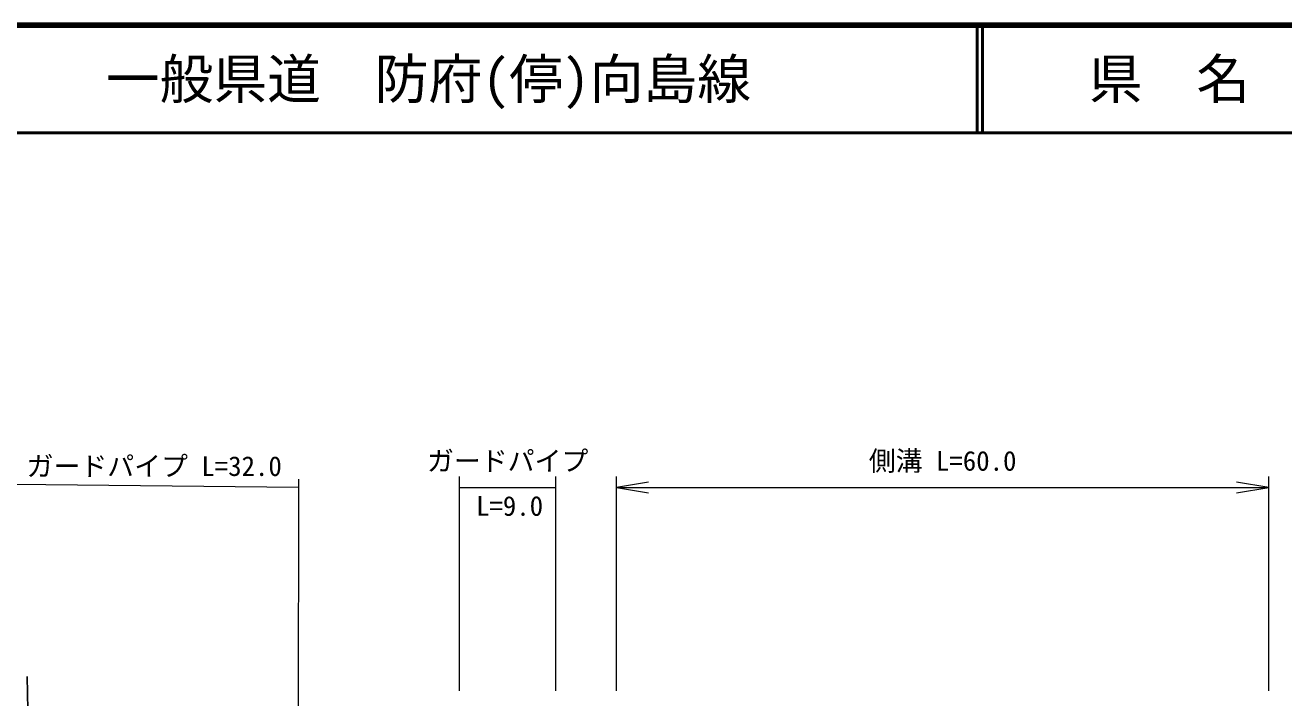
# Model space of a CAD drawing. Units: millimetres, scale not verified. Extents: x 40000 to 680000, y 20000 to 380000.
# Drawn here: x 209236 to 326255, y 317470 to 380000 of the extents above; entities that cross this region are included whole.
import ezdxf
from ezdxf.enums import TextEntityAlignment as Align

# ---------------------------------------------------------------- set-up
doc = ezdxf.new("R2010")
doc.units = ezdxf.units.MM
doc.header["$LTSCALE"] = 1000
for name, color, linetype, lineweight in [('M-BGD', 7, 'Continuous', 25), ('M-STR-HTXT', 7, 'Continuous', 13), ('M-TTL', 2, 'Continuous', 140), ('M-TTL-LINE', 7, 'Continuous', 50)]:
    doc.layers.add(name, color=color, linetype=linetype, lineweight=lineweight)
doc.layers.add('M-TTL-TXT', color=7, linetype='Continuous')
doc.styles.add('ＭＳ ゴシック', font='')
doc.styles.get('ＭＳ ゴシック').set_extended_font_data('MS Gothic')

# ---------------------------------------------------------------- blocks, each defined once
blk = doc.blocks.new('open_arrow')
at = {"color": 0, "linetype": 'Continuous', "lineweight": -2}
blk.add_lwpolyline([(7.5, 1.25), (0, 0), (7.5, -1.25)], dxfattribs=at)

msp = doc.modelspace()

# ---------------------------------------------------------------- linework, layer by layer
at = {"layer": 'M-BGD'}
msp.add_line((209420, 319447), (210636, 263861), dxfattribs=at)
at = {"layer": 'M-STR-HTXT'}
for p, q in [((234647, 337032), (208223, 337295)), ((234647, 337782), (234561, 271651)), ((249606, 318125), (249606, 338032)), ((249606, 337032), (258582, 337032)), ((258582, 318125), (258582, 338032)), ((264202, 318125), (264202, 338032)), ((264202, 337032), (324862, 337032)), ((324862, 318125), (324862, 338032))]:
    msp.add_line(p, q, dxfattribs=at)
at = {"layer": 'M-TTL'}
msp.add_line((680000, 380000), (40000, 380000), dxfattribs=at)
at = {"layer": 'M-TTL-LINE'}
for p, q in [((297750, 380000), (297750, 370000)), ((298250, 380000), (298250, 370000)), ((40000, 370000), (680000, 370000))]:
    msp.add_line(p, q, dxfattribs=at)

# ---------------------------------------------------------------- block references
at = {"layer": 'M-STR-HTXT', "xscale": 400, "yscale": 400}
msp.add_blockref('open_arrow', (264202, 337032), dxfattribs=at)
at = {"layer": 'M-STR-HTXT', "xscale": 400, "yscale": 400, "rotation": 180}
msp.add_blockref('open_arrow', (324862, 337032), dxfattribs=at)

# ---------------------------------------------------------------- texts
at = {"layer": 'M-STR-HTXT', "style": 'ＭＳ ゴシック'}
for s, p in [('ガードパイプ', (254094, 338032)), ('側溝 L=60.0', (294532, 338032))]:
    msp.add_text(s, height=1833, dxfattribs=at).set_placement(p, align=Align.BOTTOM_CENTER)
msp.add_text('ガードパイプ L=32.0', height=1833, dxfattribs=at).set_placement((221232, 339008), align=Align.MIDDLE_CENTER)
msp.add_text('L=9.0', height=1833, dxfattribs=at).set_placement((251154, 336222), align=Align.TOP_LEFT)
at = {"layer": 'M-TTL-TXT', "style": 'ＭＳ ゴシック'}
msp.add_text('一般県道\u3000防府(停)向島線', height=3666, dxfattribs=at).set_placement((216734, 375000), align=Align.MIDDLE_LEFT)
msp.add_text('県\u3000名', height=3666, dxfattribs=at).set_placement((315625, 375000), align=Align.MIDDLE_CENTER)

doc.saveas('drawing.dxf')
